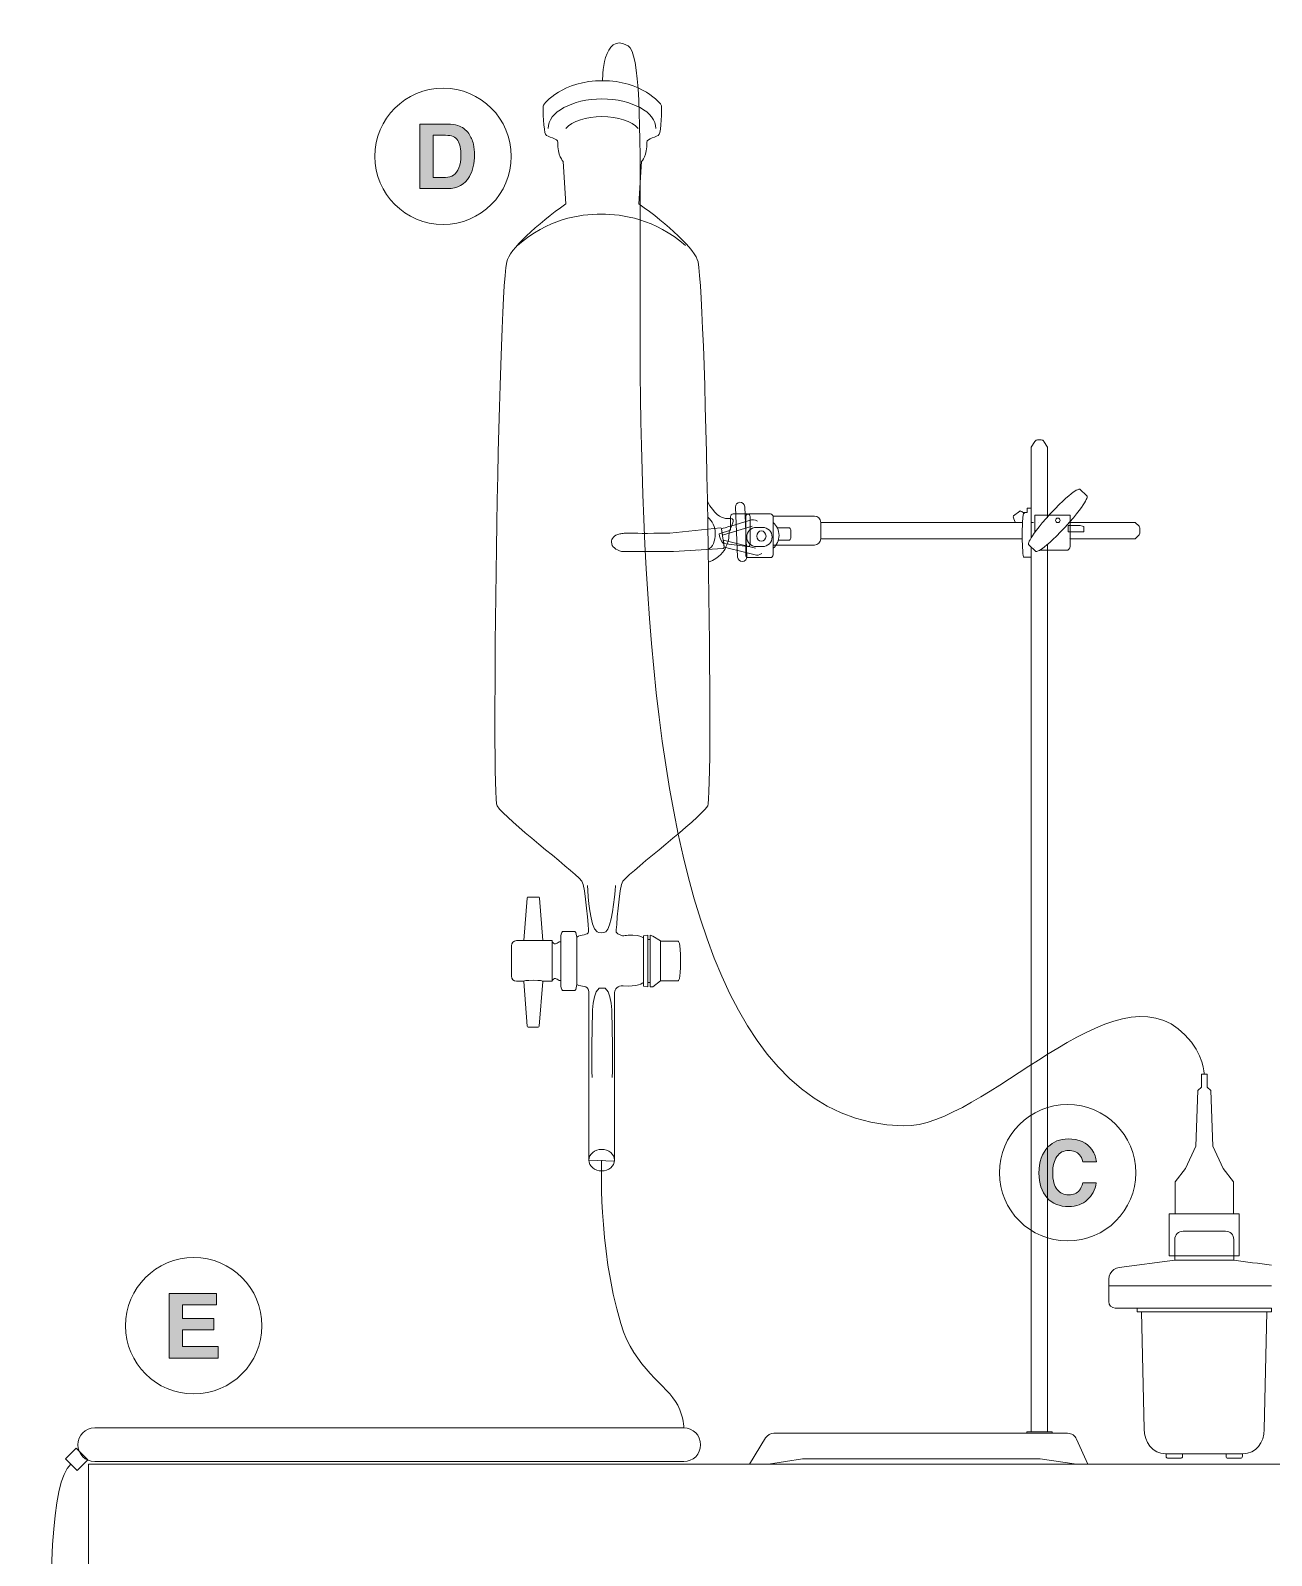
# Model space of a CAD drawing. Header units: centimetres. Extents: x 8.4 to 40.7, y 0 to 15.7.
# Drawn here: x 25.23 to 31.39, y 7.63 to 15.21 of the extents above; entities that cross this region are included whole.
import ezdxf

# ---------------------------------------------------------------- set-up
doc = ezdxf.new("R2010")
doc.units = ezdxf.units.CM
doc.header["$MEASUREMENT"] = 0
for name, color, linetype, lineweight in [('DIAGRAM', 7, 'Continuous', 0), ('labels', 7, 'Continuous', 0), ('tubing', 7, 'Continuous', 0)]:
    doc.layers.add(name, color=color, linetype=linetype, lineweight=lineweight)

msp = doc.modelspace()

# ---------------------------------------------------------------- hatches: boundary and pattern name
at = {"layer": 'labels', "true_color": 0x1e2f5e, "transparency": 33554687}
h = msp.add_hatch(color=169, dxfattribs=at)
h.dxf.hatch_style = 2
edge = h.paths.add_edge_path()
edge.add_spline(control_points=[(27.3496, 14.6679), (27.3393, 14.6853), (27.3189, 14.694), (27.2884, 14.694), (27.2884, 14.694), (27.2266, 14.694), (27.2266, 14.694), (27.2266, 14.694), (27.2266, 14.4845), (27.2266, 14.4845), (27.2266, 14.4845), (27.2884, 14.4845), (27.2884, 14.4845), (27.3201, 14.4845), (27.3421, 14.5001), (27.3546, 14.5313), (27.3615, 14.5484), (27.3649, 14.5688), (27.3649, 14.5925), (27.3649, 14.6252), (27.3598, 14.6503), (27.3496, 14.6679), (27.3496, 14.6679), (27.3496, 14.6679), (27.3496, 14.6679)], knot_values=[0, 0, 0, 0, 1, 1, 1, 2, 2, 2, 3, 3, 3, 4, 4, 4, 5, 5, 5, 6, 6, 6, 7, 7, 7, 8, 8, 8, 8], degree=3, periodic=0)
edge = h.paths.add_edge_path()
edge.add_spline(control_points=[(27.2998, 14.4287), (27.2998, 14.4287), (27.1615, 14.4287), (27.1615, 14.4287), (27.1615, 14.4287), (27.1615, 14.7497), (27.1615, 14.7497), (27.1615, 14.7497), (27.2998, 14.7497), (27.2998, 14.7497), (27.3196, 14.7494), (27.3362, 14.7471), (27.3494, 14.7428), (27.3719, 14.7354), (27.3901, 14.7218), (27.4041, 14.702), (27.4152, 14.6861), (27.4229, 14.6688), (27.4269, 14.6502), (27.431, 14.6316), (27.433, 14.6139), (27.433, 14.5971), (27.433, 14.5544), (27.4245, 14.5182), (27.4073, 14.4886), (27.3841, 14.4487), (27.3482, 14.4287), (27.2998, 14.4287)], knot_values=[0, 0, 0, 0, 1, 1, 1, 2, 2, 2, 3, 3, 3, 4, 4, 4, 5, 5, 5, 6, 6, 6, 7, 7, 7, 8, 8, 8, 9, 9, 9, 9], degree=3, periodic=0)
edge.add_line((27.2998, 14.4287), (27.2998, 14.4287))
h = msp.add_hatch(color=169, dxfattribs=at)
h.dxf.hatch_style = 2
edge = h.paths.add_edge_path()
edge.add_spline(control_points=[(30.4776, 9.4021), (30.4536, 9.3802), (30.423, 9.3692), (30.3857, 9.3692), (30.3395, 9.3692), (30.3032, 9.384), (30.2768, 9.4136), (30.2504, 9.4434), (30.2372, 9.4842), (30.2372, 9.536), (30.2372, 9.592), (30.2522, 9.6352), (30.2823, 9.6656), (30.3084, 9.692), (30.3416, 9.7052), (30.382, 9.7052), (30.436, 9.7052), (30.4755, 9.6875), (30.5005, 9.6521), (30.5142, 9.6322), (30.5217, 9.6122), (30.5227, 9.5922), (30.5227, 9.5922), (30.4556, 9.5922), (30.4556, 9.5922), (30.4512, 9.6076), (30.4457, 9.6192), (30.4388, 9.627), (30.4266, 9.641), (30.4086, 9.6479), (30.3846, 9.6479), (30.3602, 9.6479), (30.341, 9.6381), (30.3269, 9.6184), (30.3128, 9.5988), (30.3058, 9.5709), (30.3058, 9.5349), (30.3058, 9.4989), (30.3132, 9.472), (30.3281, 9.454), (30.343, 9.4361), (30.3619, 9.4271), (30.3848, 9.4271), (30.4083, 9.4271), (30.4263, 9.4348), (30.4386, 9.4502), (30.4454, 9.4585), (30.4511, 9.4709), (30.4556, 9.4874), (30.4556, 9.4874), (30.522, 9.4874), (30.522, 9.4874), (30.5162, 9.4525), (30.5014, 9.424), (30.4776, 9.4021)], knot_values=[0, 0, 0, 0, 1, 1, 1, 2, 2, 2, 3, 3, 3, 4, 4, 4, 5, 5, 5, 6, 6, 6, 7, 7, 7, 8, 8, 8, 9, 9, 9, 10, 10, 10, 11, 11, 11, 12, 12, 12, 13, 13, 13, 14, 14, 14, 15, 15, 15, 16, 16, 16, 17, 17, 17, 18, 18, 18, 18], degree=3, periodic=0)
h = msp.add_hatch(color=169, dxfattribs=at)
h.dxf.hatch_style = 2
h.paths.add_polyline_path([(26.1373, 8.7566), (25.9814, 8.7566), (25.9814, 8.6741), (26.1591, 8.6741), (26.1591, 8.6164), (25.9159, 8.6164), (25.9159, 8.9373), (26.1513, 8.9373), (26.1513, 8.8805), (25.9814, 8.8805), (25.9814, 8.8124), (26.1373, 8.8124)])

# ---------------------------------------------------------------- linework, layer by layer
at = {"layer": 'DIAGRAM', "color": 250, "lineweight": 13, "true_color": 0x231f20}
for p, q in [((30.21, 12.7694), (30.1992, 12.7694)), ((30.21, 12.7694), (30.21, 12.7694)), ((30.236, 12.7694), (30.236, 12.7694)), ((30.2799, 12.7933), (30.2799, 12.7933)), ((30.3877, 12.7694), (30.3877, 12.7694)), ((30.3877, 12.6887), (30.3877, 12.6887)), ((28.544, 12.6232), (28.544, 12.6232)), ((30.2173, 12.646), (30.2173, 12.646))]:
    msp.add_line(p, q, dxfattribs=at)
for points in [[(30.1556, 12.7694), (29.153, 12.7694), (29.153, 12.6887), (30.1544, 12.6887)], [(30.1992, 12.646), (30.1992, 8.2494), (30.2799, 8.2494), (30.2799, 12.6601)]]:
    msp.add_lwpolyline(points, dxfattribs=at)
for points in [[(28.2719, 10.4652), (28.2935, 10.4615), (28.2935, 10.7187), (28.2719, 10.7143)], [(28.2935, 10.4826), (28.3053, 10.4826), (28.3053, 10.6975), (28.2935, 10.6975)], [(28.3188, 10.4615), (28.3053, 10.4615), (28.3053, 10.7187), (28.3188, 10.7134), (28.3573, 10.6894), (28.3573, 10.4914)], [(31.1527, 9.5578), (31.1015, 9.67), (31.0918, 9.9465), (31.0725, 9.962), (31.0725, 10.0278), (31.0454, 10.0278), (31.0454, 9.962), (31.0261, 9.9465), (31.0164, 9.67), (30.9651, 9.5578), (30.9139, 9.4922), (30.9139, 9.3335), (31.204, 9.3335), (31.204, 9.4922)], [(31.233, 9.3335), (31.233, 9.1246), (30.8849, 9.1246), (30.8849, 9.3335)], [(30.7249, 8.8459), (31.393, 8.8459), (31.393, 8.8651), (30.7249, 8.8651)], [(30.1764, 8.2425), (30.3027, 8.2425), (30.3027, 8.2494), (30.1764, 8.2494)], [(25.4574, 8.0572), (25.3994, 8.1152), (25.453, 8.1689), (25.511, 8.1109)], [(31.9365, 0.5961), (25.5144, 0.5961), (25.5144, 8.0885), (31.9365, 8.0885)]]:
    msp.add_lwpolyline(points, close=True, dxfattribs=at)
msp.add_circle((30.3311, 12.78), 0.0113, dxfattribs=at)
for centre, major_axis, ratio in [((28.8581, 12.7018), (0, 0.0261), 0.880952), ((28.0646, 9.6), (0.0632, 0), 0.84651)]:
    msp.add_ellipse(centre, major_axis=major_axis, ratio=ratio, dxfattribs=at)
for points, knots in [([(27.9996, 10.7346), (27.9996, 10.7184), (27.9599, 10.7222), (27.941, 10.7078), (27.941, 10.7078), (27.941, 10.4724), (27.941, 10.4724), (27.9665, 10.4574), (27.995, 10.4741), (28.0015, 10.439), (28.0015, 10.439), (28.0015, 9.5998), (28.0015, 9.5998), (28.0015, 9.5998), (28.1278, 9.5948), (28.1278, 9.5948), (28.1278, 9.5948), (28.1278, 10.434), (28.1278, 10.434), (28.1302, 10.4474), (28.1441, 10.4699), (28.1712, 10.4667), (28.2415, 10.4583), (28.2719, 10.4826), (28.2719, 10.4826), (28.2719, 10.4826), (28.2719, 10.7052), (28.2719, 10.7052), (28.2719, 10.7052), (28.2566, 10.7183), (28.2187, 10.7187), (28.1809, 10.7191), (28.1755, 10.7102), (28.1557, 10.7192), (28.1383, 10.7271), (28.1364, 10.735), (28.1364, 10.735), (28.1364, 10.735), (28.1364, 10.7346), (28.1364, 10.7346), (28.1364, 10.7346), (28.1519, 10.9664), (28.1694, 10.9861), (28.2321, 11.0564), (28.5387, 11.2847), (28.5913, 11.361), (28.6199, 11.4025), (28.5865, 13.8344), (28.5434, 14.0643), (28.532, 14.1252), (28.3899, 14.2531), (28.2499, 14.3528), (28.2499, 14.3528), (28.2625, 14.5634), (28.2625, 14.5634), (28.2625, 14.5634), (28.2928, 14.595), (28.2886, 14.658), (28.2871, 14.6808), (28.3423, 14.6824), (28.351, 14.6989), (28.358, 14.7123), (28.365, 14.8259), (28.3617, 14.8407), (28.3591, 14.8522), (28.2628, 14.9661), (28.0673, 14.9649), (28.0673, 14.9649), (28.0688, 14.9649), (28.0688, 14.9649), (27.8732, 14.9661), (27.7769, 14.8522), (27.7743, 14.8407), (27.771, 14.8259), (27.778, 14.7123), (27.7851, 14.6989), (27.7937, 14.6824), (27.8489, 14.6808), (27.8474, 14.658), (27.8432, 14.595), (27.8736, 14.5634), (27.8736, 14.5634), (27.8736, 14.5634), (27.8861, 14.3528), (27.8861, 14.3528), (27.7461, 14.2531), (27.604, 14.1252), (27.5926, 14.0643), (27.5495, 13.8344), (27.5161, 11.4025), (27.5448, 11.361), (27.5973, 11.2847), (27.904, 11.0564), (27.9666, 10.9861), (27.9842, 10.9664), (27.9996, 10.7346), (27.9996, 10.7346), (27.9996, 10.7346), (27.9996, 10.7346), (27.9996, 10.7346)], [0, 0, 0, 0, 1, 1, 1, 2, 2, 2, 3, 3, 3, 4, 4, 4, 5, 5, 5, 6, 6, 6, 7, 7, 7, 8, 8, 8, 9, 9, 9, 10, 10, 10, 11, 11, 11, 12, 12, 12, 13, 13, 13, 14, 14, 14, 15, 15, 15, 16, 16, 16, 17, 17, 17, 18, 18, 18, 19, 19, 19, 20, 20, 20, 21, 21, 21, 22, 22, 22, 23, 23, 23, 24, 24, 24, 25, 25, 25, 26, 26, 26, 27, 27, 27, 28, 28, 28, 29, 29, 29, 30, 30, 30, 31, 31, 31, 32, 32, 32, 33, 33, 33, 33]), ([(28.3339, 14.7276), (28.3339, 14.8087), (28.2139, 14.8744), (28.066, 14.8744), (27.918, 14.8744), (27.7981, 14.8087), (27.7981, 14.7276)], [0, 0, 0, 0, 1, 1, 1, 2, 2, 2, 2]), ([(27.8859, 14.7282), (27.9187, 14.7631), (27.987, 14.7871), (28.066, 14.7871), (28.145, 14.7871), (28.2133, 14.7631), (28.2461, 14.7282)], [0, 0, 0, 0, 1, 1, 1, 2, 2, 2, 2]), ([(27.6456, 14.1454), (27.7972, 14.2786), (27.9504, 14.3019), (28.0636, 14.3019), (28.1669, 14.3019), (28.3301, 14.2786), (28.4816, 14.1454)], [0, 0, 0, 0, 1, 1, 1, 2, 2, 2, 2]), ([(30.2799, 12.7933), (30.2799, 12.7933), (30.2799, 13.1437), (30.2799, 13.1437), (30.2799, 13.1437), (30.2622, 13.1724), (30.2622, 13.1724), (30.2593, 13.177), (30.2543, 13.1798), (30.249, 13.1798), (30.249, 13.1798), (30.2302, 13.1798), (30.2302, 13.1798), (30.2248, 13.1798), (30.2198, 13.177), (30.217, 13.1724), (30.217, 13.1724), (30.1992, 13.1437), (30.1992, 13.1437), (30.1992, 13.1437), (30.1992, 12.6947), (30.1992, 12.6947)], [0, 0, 0, 0, 1, 1, 1, 2, 2, 2, 3, 3, 3, 4, 4, 4, 5, 5, 5, 6, 6, 6, 7, 7, 7, 7]), ([(30.1864, 12.658), (30.1864, 12.658), (30.1678, 12.6751), (30.2951, 12.8132), (30.4224, 12.9513), (30.441, 12.9342), (30.441, 12.9342), (30.441, 12.9342), (30.4759, 12.902), (30.4759, 12.902), (30.4759, 12.902), (30.4945, 12.8848), (30.3672, 12.7467), (30.2399, 12.6086), (30.2213, 12.6258), (30.2213, 12.6258), (30.2213, 12.6258), (30.1864, 12.658), (30.1864, 12.658)], [0, 0, 0, 0, 1, 1, 1, 2, 2, 2, 3, 3, 3, 4, 4, 4, 5, 5, 5, 6, 6, 6, 6]), ([(28.5953, 12.572), (28.6515, 12.5959), (28.6729, 12.6248), (28.6817, 12.6478), (28.6903, 12.6698), (28.6974, 12.6765), (28.6974, 12.716), (28.6974, 12.731), (28.722, 12.7681), (28.7182, 12.782), (28.7152, 12.7932), (28.6959, 12.7879), (28.6802, 12.7899), (28.6555, 12.793), (28.6237, 12.811), (28.5902, 12.8741)], [0, 0, 0, 0, 1, 1, 1, 2, 2, 2, 3, 3, 3, 4, 4, 4, 5, 5, 5, 5]), ([(28.7181, 12.8117), (28.7181, 12.8117), (28.7891, 12.8117), (28.7891, 12.8117), (28.7965, 12.8117), (28.8026, 12.8057), (28.8026, 12.7982), (28.8026, 12.7982), (28.8026, 12.663), (28.8026, 12.663), (28.8026, 12.6555), (28.7965, 12.6495), (28.7891, 12.6495), (28.7891, 12.6495), (28.6692, 12.6655), (28.6692, 12.6655), (28.6618, 12.6655), (28.6476, 12.7048), (28.6476, 12.7123), (28.6476, 12.7123), (28.7046, 12.732), (28.7046, 12.732), (28.7046, 12.732), (28.7046, 12.7982), (28.7046, 12.7982), (28.7046, 12.8057), (28.7106, 12.8117), (28.7181, 12.8117)], [0, 0, 0, 0, 1, 1, 1, 2, 2, 2, 3, 3, 3, 4, 4, 4, 5, 5, 5, 6, 6, 6, 7, 7, 7, 8, 8, 8, 9, 9, 9, 9]), ([(28.764, 12.5754), (28.764, 12.5754), (28.764, 12.5754), (28.764, 12.5754), (28.7768, 12.576), (28.7866, 12.5868), (28.7861, 12.5995), (28.7861, 12.5995), (28.7752, 12.8476), (28.7752, 12.8476), (28.7746, 12.8604), (28.7638, 12.8702), (28.7511, 12.8697), (28.7511, 12.8697), (28.7511, 12.8697), (28.7511, 12.8697), (28.7383, 12.8691), (28.7285, 12.8583), (28.729, 12.8456), (28.729, 12.8456), (28.7399, 12.5975), (28.7399, 12.5975), (28.7405, 12.5847), (28.7513, 12.5748), (28.764, 12.5754)], [0, 0, 0, 0, 1, 1, 1, 2, 2, 2, 3, 3, 3, 4, 4, 4, 5, 5, 5, 6, 6, 6, 7, 7, 7, 8, 8, 8, 8]), ([(28.7941, 12.8117), (28.7941, 12.8117), (28.903, 12.8117), (28.903, 12.8117), (28.9104, 12.8117), (28.9165, 12.8057), (28.9165, 12.7982), (28.9165, 12.7982), (28.9165, 12.6081), (28.9165, 12.6081), (28.9165, 12.6007), (28.9104, 12.5947), (28.903, 12.5947), (28.903, 12.5947), (28.7941, 12.5947), (28.7941, 12.5947), (28.7867, 12.5947), (28.7806, 12.6007), (28.7806, 12.6081), (28.7806, 12.6081), (28.7806, 12.7982), (28.7806, 12.7982), (28.7806, 12.8057), (28.7867, 12.8117), (28.7941, 12.8117)], [0, 0, 0, 0, 1, 1, 1, 2, 2, 2, 3, 3, 3, 4, 4, 4, 5, 5, 5, 6, 6, 6, 7, 7, 7, 8, 8, 8, 8]), ([(30.1184, 12.7717), (30.1057, 12.7984), (30.1112, 12.8026), (30.1112, 12.8026), (30.1112, 12.8026), (30.1427, 12.8262), (30.1427, 12.8262), (30.1427, 12.8262), (30.1466, 12.8292), (30.1613, 12.8181)], [0, 0, 0, 0, 1, 1, 1, 2, 2, 2, 3, 3, 3, 3]), ([(30.1556, 12.7693), (30.1559, 12.7752), (30.1562, 12.7806), (30.1566, 12.7855), (30.1572, 12.7939), (30.1618, 12.8188), (30.1618, 12.8188), (30.1618, 12.8188), (30.1785, 12.8188), (30.1785, 12.8188), (30.1785, 12.8188), (30.1785, 12.8397), (30.1785, 12.8397), (30.1785, 12.8397), (30.1992, 12.8397), (30.1992, 12.8397), (30.1992, 12.8397), (30.1992, 12.6964), (30.1992, 12.6964)], [0, 0, 0, 0, 1, 1, 1, 2, 2, 2, 3, 3, 3, 4, 4, 4, 5, 5, 5, 6, 6, 6, 6]), ([(28.4212, 12.6258), (28.4212, 12.6258), (28.1667, 12.625), (28.1634, 12.6258), (28.134, 12.6332), (28.1139, 12.6483), (28.1136, 12.6715), (28.1134, 12.689), (28.1248, 12.7064), (28.1542, 12.7123), (28.1855, 12.7187), (28.1598, 12.7138), (28.4037, 12.716), (28.4037, 12.716), (28.6545, 12.7426), (28.6545, 12.7426), (28.6574, 12.7429), (28.66, 12.7409), (28.6604, 12.738), (28.6604, 12.738), (28.6731, 12.6467), (28.6731, 12.6467), (28.6735, 12.6436), (28.6712, 12.6408), (28.6681, 12.6407), (28.6681, 12.6407), (28.4212, 12.6258), (28.4212, 12.6258)], [0, 0, 0, 0, 1, 1, 1, 2, 2, 2, 3, 3, 3, 4, 4, 4, 5, 5, 5, 6, 6, 6, 7, 7, 7, 8, 8, 8, 9, 9, 9, 9]), ([(28.5917, 12.7956), (28.6145, 12.7762), (28.6289, 12.7477), (28.6289, 12.716), (28.6289, 12.6763), (28.6179, 12.6478), (28.5919, 12.6336)], [0, 0, 0, 0, 1, 1, 1, 2, 2, 2, 2]), ([(28.813, 12.7512), (28.813, 12.7512), (28.6647, 12.7069), (28.6647, 12.7069), (28.6647, 12.7069), (28.6604, 12.738), (28.6604, 12.738), (28.6604, 12.738), (28.6604, 12.738), (28.8087, 12.7823), (28.8216, 12.7862), (28.8388, 12.7752), (28.8388, 12.7752)], [0, 0, 0, 0, 1, 1, 1, 2, 2, 2, 3, 3, 3, 4, 4, 4, 4]), ([(28.8331, 12.6494), (28.8331, 12.6494), (28.864, 12.6494), (28.864, 12.6494), (28.8904, 12.6494), (28.9118, 12.6708), (28.9118, 12.6972), (28.9118, 12.6972), (28.9118, 12.6972), (28.9118, 12.6972), (28.9118, 12.7236), (28.8904, 12.745), (28.864, 12.745), (28.864, 12.745), (28.8331, 12.745), (28.8331, 12.745), (28.8067, 12.745), (28.7853, 12.7236), (28.7853, 12.6972), (28.7853, 12.6972), (28.7853, 12.6972), (28.7853, 12.6972), (28.7853, 12.6708), (28.8067, 12.6494), (28.8331, 12.6494)], [0, 0, 0, 0, 1, 1, 1, 2, 2, 2, 3, 3, 3, 4, 4, 4, 5, 5, 5, 6, 6, 6, 7, 7, 7, 8, 8, 8, 8]), ([(28.9162, 12.8011), (28.9162, 12.8011), (29.1217, 12.8011), (29.1217, 12.8011), (29.139, 12.8011), (29.153, 12.7871), (29.153, 12.7698), (29.153, 12.7698), (29.153, 12.6882), (29.153, 12.6882), (29.153, 12.671), (29.139, 12.657), (29.1217, 12.657), (29.1217, 12.657), (28.9167, 12.657), (28.9167, 12.657), (28.9167, 12.657), (28.9162, 12.8011), (28.9162, 12.8011)], [0, 0, 0, 0, 1, 1, 1, 2, 2, 2, 3, 3, 3, 4, 4, 4, 5, 5, 5, 6, 6, 6, 6]), ([(28.9165, 12.7694), (28.9344, 12.7542), (28.9459, 12.731), (28.9459, 12.7051), (28.9459, 12.6793), (28.9345, 12.6562), (28.9167, 12.641), (28.9167, 12.641), (28.9165, 12.7694), (28.9165, 12.7694)], [0, 0, 0, 0, 1, 1, 1, 2, 2, 2, 3, 3, 3, 3]), ([(28.942, 12.6814), (28.942, 12.6814), (28.9934, 12.6814), (28.9934, 12.6814), (28.9991, 12.6814), (29.0038, 12.686), (29.0038, 12.6918), (29.0038, 12.6918), (29.0038, 12.7327), (29.0038, 12.7327), (29.0038, 12.7385), (28.9991, 12.7431), (28.9934, 12.7431), (28.9934, 12.7431), (28.937, 12.7431), (28.937, 12.7431)], [0, 0, 0, 0, 1, 1, 1, 2, 2, 2, 3, 3, 3, 4, 4, 4, 5, 5, 5, 5]), ([(30.1992, 12.646), (30.1992, 12.646), (30.1992, 12.5973), (30.1992, 12.5973), (30.1992, 12.5973), (30.1785, 12.5973), (30.1785, 12.5973), (30.1785, 12.5973), (30.1618, 12.5973), (30.1618, 12.5973), (30.1618, 12.5973), (30.1582, 12.6077), (30.1566, 12.6306), (30.1542, 12.6644), (30.1537, 12.7281), (30.1556, 12.7693)], [0, 0, 0, 0, 1, 1, 1, 2, 2, 2, 3, 3, 3, 4, 4, 4, 5, 5, 5, 5]), ([(30.2407, 12.6311), (30.2849, 12.6311), (30.3291, 12.6311), (30.3733, 12.6311), (30.3837, 12.6311), (30.3922, 12.6395), (30.3922, 12.65), (30.3922, 12.65), (30.3922, 12.8059), (30.3922, 12.8059), (30.3922, 12.8059), (30.2173, 12.8059), (30.2173, 12.8059), (30.2173, 12.7777), (30.2172, 12.7494), (30.2172, 12.7211)], [0, 0, 0, 0, 1, 1, 1, 2, 2, 2, 3, 3, 3, 4, 4, 4, 5, 5, 5, 5]), ([(30.3819, 12.7536), (30.3819, 12.7536), (30.4453, 12.7588), (30.4612, 12.7488), (30.4612, 12.7488), (30.4612, 12.7232), (30.4612, 12.7232), (30.4405, 12.7232), (30.3819, 12.7232), (30.3819, 12.7232), (30.3819, 12.7232), (30.3819, 12.7536), (30.3819, 12.7536)], [0, 0, 0, 0, 1, 1, 1, 2, 2, 2, 3, 3, 3, 4, 4, 4, 4]), ([(30.3922, 12.6887), (30.5002, 12.6887), (30.6082, 12.6887), (30.7163, 12.6887), (30.7163, 12.6887), (30.735, 12.7074), (30.735, 12.7074), (30.7373, 12.7097), (30.7386, 12.7128), (30.7386, 12.7161), (30.7386, 12.7161), (30.7386, 12.742), (30.7386, 12.742), (30.7386, 12.7453), (30.7373, 12.7484), (30.735, 12.7507), (30.735, 12.7507), (30.7163, 12.7694), (30.7163, 12.7694), (30.6077, 12.7694), (30.4992, 12.7694), (30.3907, 12.7694)], [0, 0, 0, 0, 1, 1, 1, 2, 2, 2, 3, 3, 3, 4, 4, 4, 5, 5, 5, 6, 6, 6, 7, 7, 7, 7]), ([(28.8296, 12.6411), (28.8296, 12.6411), (28.6692, 12.6814), (28.6692, 12.6814), (28.6692, 12.6814), (28.6731, 12.6467), (28.6731, 12.6467), (28.6731, 12.6467), (28.6731, 12.6467), (28.8335, 12.6065), (28.844, 12.6038), (28.8602, 12.6154), (28.8602, 12.6154)], [0, 0, 0, 0, 1, 1, 1, 2, 2, 2, 3, 3, 3, 4, 4, 4, 4]), ([(28.1339, 10.9648), (28.1278, 10.9067), (28.1143, 10.7526), (28.085, 10.7346), (28.0759, 10.7289), (28.0507, 10.7281), (28.0422, 10.7346), (28.0042, 10.7635), (27.9994, 10.9067), (27.9933, 10.9648)], [0, 0, 0, 0, 1, 1, 1, 2, 2, 2, 3, 3, 3, 3]), ([(27.6769, 10.6912), (27.6769, 10.6912), (27.7718, 10.6912), (27.7718, 10.6912), (27.7718, 10.6912), (27.7551, 10.9029), (27.7551, 10.9029), (27.7549, 10.9056), (27.7526, 10.9076), (27.7499, 10.9076), (27.7499, 10.9076), (27.6998, 10.9076), (27.6998, 10.9076), (27.6971, 10.9076), (27.6948, 10.9056), (27.6946, 10.9029), (27.6946, 10.9029), (27.6769, 10.6912), (27.6769, 10.6912)], [0, 0, 0, 0, 1, 1, 1, 2, 2, 2, 3, 3, 3, 4, 4, 4, 5, 5, 5, 6, 6, 6, 6]), ([(27.6418, 10.6912), (27.6418, 10.6912), (27.8183, 10.6912), (27.8183, 10.6912), (27.8183, 10.6912), (27.8183, 10.489), (27.8183, 10.489), (27.8183, 10.489), (27.7711, 10.489), (27.7711, 10.489), (27.7689, 10.4906), (27.7602, 10.4941), (27.7243, 10.4941), (27.6883, 10.4941), (27.6796, 10.4906), (27.6776, 10.489), (27.6776, 10.489), (27.6418, 10.489), (27.6418, 10.489), (27.6276, 10.489), (27.6161, 10.5005), (27.6161, 10.5147), (27.6161, 10.5147), (27.6161, 10.6655), (27.6161, 10.6655), (27.6161, 10.6797), (27.6276, 10.6912), (27.6418, 10.6912)], [0, 0, 0, 0, 1, 1, 1, 2, 2, 2, 3, 3, 3, 4, 4, 4, 5, 5, 5, 6, 6, 6, 7, 7, 7, 8, 8, 8, 9, 9, 9, 9]), ([(27.941, 10.4724), (27.9398, 10.4649), (27.9376, 10.448), (27.9314, 10.4438), (27.9314, 10.4438), (27.8706, 10.4438), (27.8706, 10.4438), (27.8643, 10.448), (27.8622, 10.4649), (27.861, 10.4724), (27.861, 10.4724), (27.861, 10.7078), (27.861, 10.7078), (27.8622, 10.7152), (27.8643, 10.7322), (27.8706, 10.7364), (27.8706, 10.7364), (27.9314, 10.7364), (27.9314, 10.7364), (27.9376, 10.7322), (27.9398, 10.7152), (27.941, 10.7078), (27.941, 10.7078), (27.941, 10.4724), (27.941, 10.4724)], [0, 0, 0, 0, 1, 1, 1, 2, 2, 2, 3, 3, 3, 4, 4, 4, 5, 5, 5, 6, 6, 6, 7, 7, 7, 8, 8, 8, 8]), ([(28.4446, 10.4911), (28.4446, 10.4911), (28.3573, 10.4911), (28.3573, 10.4911), (28.3573, 10.4911), (28.3573, 10.6891), (28.3573, 10.6891), (28.3573, 10.6891), (28.4446, 10.6891), (28.4446, 10.6891), (28.4446, 10.6891), (28.4569, 10.6891), (28.4569, 10.5901), (28.4569, 10.4911), (28.4446, 10.4911), (28.4446, 10.4911)], [0, 0, 0, 0, 1, 1, 1, 2, 2, 2, 3, 3, 3, 4, 4, 4, 5, 5, 5, 5]), ([(27.8183, 10.4925), (27.8382, 10.5166), (27.8396, 10.4925), (27.861, 10.4925), (27.861, 10.4925), (27.861, 10.6855), (27.861, 10.6855), (27.8396, 10.6855), (27.8382, 10.6614), (27.8183, 10.6855), (27.8183, 10.6855), (27.8183, 10.4925), (27.8183, 10.4925)], [0, 0, 0, 0, 1, 1, 1, 2, 2, 2, 3, 3, 3, 4, 4, 4, 4]), ([(27.7711, 10.489), (27.7718, 10.4884), (27.7718, 10.4881), (27.7718, 10.4881), (27.7718, 10.4881), (27.754, 10.2658), (27.754, 10.2658), (27.7538, 10.2632), (27.7516, 10.2611), (27.7489, 10.2611), (27.7489, 10.2611), (27.6987, 10.2611), (27.6987, 10.2611), (27.696, 10.2611), (27.6938, 10.2632), (27.6936, 10.2659), (27.6936, 10.2659), (27.6769, 10.4881), (27.6769, 10.4881), (27.6769, 10.4881), (27.6769, 10.4884), (27.6776, 10.489)], [0, 0, 0, 0, 1, 1, 1, 2, 2, 2, 3, 3, 3, 4, 4, 4, 5, 5, 5, 6, 6, 6, 7, 7, 7, 7]), ([(27.6776, 10.489), (27.6796, 10.4906), (27.6883, 10.4941), (27.7243, 10.4941), (27.7602, 10.4941), (27.7689, 10.4906), (27.7711, 10.489)], [0, 0, 0, 0, 1, 1, 1, 2, 2, 2, 2]), ([(28.0168, 10.01), (28.0168, 10.01), (28.0128, 10.1713), (28.0168, 10.2249), (28.0212, 10.2829), (28.0075, 10.4171), (28.0517, 10.4551), (28.0517, 10.4551), (28.0822, 10.4551), (28.0822, 10.4551), (28.1264, 10.4171), (28.1127, 10.2829), (28.1171, 10.2249), (28.1211, 10.1713), (28.1171, 10.01), (28.1171, 10.01)], [0, 0, 0, 0, 1, 1, 1, 2, 2, 2, 3, 3, 3, 4, 4, 4, 5, 5, 5, 5]), ([(31.2056, 9.1026), (31.2056, 9.1026), (30.9123, 9.1026), (30.9123, 9.1026), (30.9123, 9.1026), (30.9123, 9.2056), (30.9123, 9.2056), (30.9123, 9.2283), (30.9307, 9.2468), (30.9535, 9.2468), (30.9535, 9.2468), (31.1644, 9.2468), (31.1644, 9.2468), (31.1871, 9.2468), (31.2056, 9.2283), (31.2056, 9.2056), (31.2056, 9.2056), (31.2056, 9.1026), (31.2056, 9.1026)], [0, 0, 0, 0, 1, 1, 1, 2, 2, 2, 3, 3, 3, 4, 4, 4, 5, 5, 5, 6, 6, 6, 6]), ([(31.393, 9.0781), (31.3305, 9.0863), (31.268, 9.0944), (31.2056, 9.1026), (31.2056, 9.1026), (30.9123, 9.1026), (30.9123, 9.1026), (30.9123, 9.1026), (30.6364, 9.0669), (30.6364, 9.0669), (30.627, 9.0655), (30.6181, 9.0621), (30.6103, 9.0568), (30.6103, 9.0568), (30.6098, 9.0565), (30.6098, 9.0565), (30.5937, 9.0455), (30.5842, 9.0276), (30.5842, 9.0086), (30.5842, 9.0086), (30.5842, 8.9753), (30.5842, 8.9753), (30.8538, 8.9753), (31.1234, 8.9753), (31.393, 8.9753)], [0, 0, 0, 0, 1, 1, 1, 2, 2, 2, 3, 3, 3, 4, 4, 4, 5, 5, 5, 6, 6, 6, 7, 7, 7, 8, 8, 8, 8]), ([(31.393, 8.9753), (31.1234, 8.9753), (30.8538, 8.9753), (30.5842, 8.9753), (30.5842, 8.9753), (30.5842, 8.8976), (30.5842, 8.8976), (30.5842, 8.8796), (30.5987, 8.8651), (30.6167, 8.8651), (30.8755, 8.8651), (31.1342, 8.8651), (31.393, 8.8651)], [0, 0, 0, 0, 1, 1, 1, 2, 2, 2, 3, 3, 3, 4, 4, 4, 4]), ([(30.867, 8.1408), (30.867, 8.1408), (31.2509, 8.1408), (31.2509, 8.1408), (31.3169, 8.1408), (31.3564, 8.1954), (31.3564, 8.2614), (31.3564, 8.2614), (31.3705, 8.8459), (31.3705, 8.8459), (31.3705, 8.8459), (30.7474, 8.8459), (30.7474, 8.8459), (30.7474, 8.8459), (30.7605, 8.2645), (30.7605, 8.2645), (30.7605, 8.1984), (30.8009, 8.1408), (30.867, 8.1408)], [0, 0, 0, 0, 1, 1, 1, 2, 2, 2, 3, 3, 3, 4, 4, 4, 5, 5, 5, 6, 6, 6, 6]), ([(25.5453, 8.1016), (25.5453, 8.1016), (28.4723, 8.1016), (28.4723, 8.1016), (28.5187, 8.1016), (28.5562, 8.1391), (28.5562, 8.1855), (28.5562, 8.1855), (28.5562, 8.1855), (28.5562, 8.1855), (28.5562, 8.2318), (28.5187, 8.2694), (28.4723, 8.2694), (28.4723, 8.2694), (25.5453, 8.2694), (25.5453, 8.2694), (25.499, 8.2694), (25.4614, 8.2318), (25.4614, 8.1855), (25.4614, 8.1855), (25.4614, 8.1855), (25.4614, 8.1855), (25.4614, 8.1391), (25.499, 8.1016), (25.5453, 8.1016)], [0, 0, 0, 0, 1, 1, 1, 2, 2, 2, 3, 3, 3, 4, 4, 4, 5, 5, 5, 6, 6, 6, 7, 7, 7, 8, 8, 8, 8]), ([(29.0617, 8.1153), (29.0617, 8.1153), (30.2434, 8.1153), (30.2434, 8.1153), (30.2434, 8.1153), (30.412, 8.0904), (30.412, 8.0904), (30.412, 8.0904), (30.4798, 8.0885), (30.4798, 8.0885), (30.4798, 8.0885), (30.4248, 8.2133), (30.4248, 8.2133), (30.417, 8.2311), (30.3994, 8.2425), (30.38, 8.2425), (30.38, 8.2425), (28.9207, 8.2425), (28.9207, 8.2425), (28.9036, 8.2425), (28.8877, 8.2336), (28.8789, 8.219), (28.8789, 8.219), (28.7998, 8.0885), (28.7998, 8.0885), (28.7998, 8.0885), (28.8932, 8.0885), (28.8932, 8.0885), (28.8932, 8.0885), (29.0617, 8.1153), (29.0617, 8.1153)], [0, 0, 0, 0, 1, 1, 1, 2, 2, 2, 3, 3, 3, 4, 4, 4, 5, 5, 5, 6, 6, 6, 7, 7, 7, 8, 8, 8, 9, 9, 9, 10, 10, 10, 10]), ([(30.9403, 8.1181), (30.9403, 8.1181), (30.8798, 8.1181), (30.8798, 8.1181), (30.874, 8.1181), (30.8693, 8.1228), (30.8693, 8.1286), (30.8693, 8.1286), (30.8693, 8.1408), (30.8693, 8.1408), (30.8693, 8.1408), (30.9508, 8.1408), (30.9508, 8.1408), (30.9508, 8.1408), (30.9508, 8.1286), (30.9508, 8.1286), (30.9508, 8.1228), (30.9461, 8.1181), (30.9403, 8.1181)], [0, 0, 0, 0, 1, 1, 1, 2, 2, 2, 3, 3, 3, 4, 4, 4, 5, 5, 5, 6, 6, 6, 6]), ([(31.2381, 8.1181), (31.2381, 8.1181), (31.1775, 8.1181), (31.1775, 8.1181), (31.1718, 8.1181), (31.1671, 8.1228), (31.1671, 8.1286), (31.1671, 8.1286), (31.1671, 8.1408), (31.1671, 8.1408), (31.1671, 8.1408), (31.2486, 8.1408), (31.2486, 8.1408), (31.2486, 8.1408), (31.2486, 8.1286), (31.2486, 8.1286), (31.2486, 8.1228), (31.2439, 8.1181), (31.2381, 8.1181)], [0, 0, 0, 0, 1, 1, 1, 2, 2, 2, 3, 3, 3, 4, 4, 4, 5, 5, 5, 6, 6, 6, 6])]:
    msp.add_open_spline(points, degree=3, knots=knots, dxfattribs=at)
msp.add_open_spline([(30.1613, 12.8181), (30.1629, 12.8169), (30.1646, 12.8155), (30.1664, 12.814)], degree=3, dxfattribs=at)
at = {"layer": 'labels', "color": 18, "lineweight": 0, "true_color": 0x000000}
msp.add_lwpolyline([(26.1373, 8.7566), (25.9814, 8.7566), (25.9814, 8.6741), (26.1591, 8.6741), (26.1591, 8.6164), (25.9159, 8.6164), (25.9159, 8.9373), (26.1513, 8.9373), (26.1513, 8.8805), (25.9814, 8.8805), (25.9814, 8.8124), (26.1373, 8.8124)], close=True, dxfattribs=at)
msp.add_lwpolyline([(26.1373, 8.7566), (25.9814, 8.7566), (25.9814, 8.6741), (26.1591, 8.6741), (26.1591, 8.6164), (25.9159, 8.6164), (25.9159, 8.9373), (26.1513, 8.9373), (26.1513, 8.8805), (25.9814, 8.8805), (25.9814, 8.8124), (26.1373, 8.8124)], close=True, dxfattribs=at)
at = {"layer": 'labels'}
msp.add_lwpolyline([(26.1373, 8.7566), (25.9814, 8.7566), (25.9814, 8.6741), (26.1591, 8.6741), (26.1591, 8.6164), (25.9159, 8.6164), (25.9159, 8.9373), (26.1513, 8.9373), (26.1513, 8.8805), (25.9814, 8.8805), (25.9814, 8.8124), (26.1373, 8.8124)], close=True, dxfattribs=at)
at = {"layer": 'labels', "color": 169, "lineweight": 13, "true_color": 0x1e2f5e}
for centre in [(27.2764, 14.5892), (30.3799, 9.5372), (26.0375, 8.7769)]:
    msp.add_circle(centre, 0.3389, dxfattribs=at)
at = {"layer": 'labels', "color": 18, "lineweight": 0, "true_color": 0x000000}
for points, knots in [([(27.2998, 14.4287), (27.2998, 14.4287), (27.1615, 14.4287), (27.1615, 14.4287), (27.1615, 14.4287), (27.1615, 14.7497), (27.1615, 14.7497), (27.1615, 14.7497), (27.2998, 14.7497), (27.2998, 14.7497), (27.3196, 14.7494), (27.3362, 14.7471), (27.3494, 14.7428), (27.3719, 14.7354), (27.3901, 14.7218), (27.4041, 14.702), (27.4152, 14.6861), (27.4229, 14.6688), (27.4269, 14.6502), (27.431, 14.6316), (27.433, 14.6139), (27.433, 14.5971), (27.433, 14.5544), (27.4245, 14.5182), (27.4073, 14.4886), (27.3841, 14.4487), (27.3482, 14.4287), (27.2998, 14.4287)], [0, 0, 0, 0, 1, 1, 1, 2, 2, 2, 3, 3, 3, 4, 4, 4, 5, 5, 5, 6, 6, 6, 7, 7, 7, 8, 8, 8, 9, 9, 9, 9]), ([(27.2998, 14.4287), (27.2998, 14.4287), (27.1615, 14.4287), (27.1615, 14.4287), (27.1615, 14.4287), (27.1615, 14.7497), (27.1615, 14.7497), (27.1615, 14.7497), (27.2998, 14.7497), (27.2998, 14.7497), (27.3196, 14.7494), (27.3362, 14.7471), (27.3494, 14.7428), (27.3719, 14.7354), (27.3901, 14.7218), (27.4041, 14.702), (27.4152, 14.6861), (27.4229, 14.6688), (27.4269, 14.6502), (27.431, 14.6316), (27.433, 14.6139), (27.433, 14.5971), (27.433, 14.5544), (27.4245, 14.5182), (27.4073, 14.4886), (27.3841, 14.4487), (27.3482, 14.4287), (27.2998, 14.4287)], [0, 0, 0, 0, 1, 1, 1, 2, 2, 2, 3, 3, 3, 4, 4, 4, 5, 5, 5, 6, 6, 6, 7, 7, 7, 8, 8, 8, 9, 9, 9, 9]), ([(27.3496, 14.6679), (27.3393, 14.6853), (27.3189, 14.694), (27.2884, 14.694), (27.2884, 14.694), (27.2266, 14.694), (27.2266, 14.694), (27.2266, 14.694), (27.2266, 14.4845), (27.2266, 14.4845), (27.2266, 14.4845), (27.2884, 14.4845), (27.2884, 14.4845), (27.3201, 14.4845), (27.3421, 14.5001), (27.3546, 14.5313), (27.3615, 14.5484), (27.3649, 14.5688), (27.3649, 14.5925), (27.3649, 14.6252), (27.3598, 14.6503), (27.3496, 14.6679)], [0, 0, 0, 0, 1, 1, 1, 2, 2, 2, 3, 3, 3, 4, 4, 4, 5, 5, 5, 6, 6, 6, 7, 7, 7, 7]), ([(27.3496, 14.6679), (27.3393, 14.6853), (27.3189, 14.694), (27.2884, 14.694), (27.2884, 14.694), (27.2266, 14.694), (27.2266, 14.694), (27.2266, 14.694), (27.2266, 14.4845), (27.2266, 14.4845), (27.2266, 14.4845), (27.2884, 14.4845), (27.2884, 14.4845), (27.3201, 14.4845), (27.3421, 14.5001), (27.3546, 14.5313), (27.3615, 14.5484), (27.3649, 14.5688), (27.3649, 14.5925), (27.3649, 14.6252), (27.3598, 14.6503), (27.3496, 14.6679)], [0, 0, 0, 0, 1, 1, 1, 2, 2, 2, 3, 3, 3, 4, 4, 4, 5, 5, 5, 6, 6, 6, 7, 7, 7, 7]), ([(30.4776, 9.4021), (30.4536, 9.3802), (30.423, 9.3692), (30.3857, 9.3692), (30.3395, 9.3692), (30.3032, 9.384), (30.2768, 9.4136), (30.2504, 9.4434), (30.2372, 9.4842), (30.2372, 9.536), (30.2372, 9.592), (30.2522, 9.6352), (30.2823, 9.6656), (30.3084, 9.692), (30.3416, 9.7052), (30.382, 9.7052), (30.436, 9.7052), (30.4755, 9.6875), (30.5005, 9.6521), (30.5142, 9.6322), (30.5217, 9.6122), (30.5227, 9.5922), (30.5227, 9.5922), (30.4556, 9.5922), (30.4556, 9.5922), (30.4512, 9.6076), (30.4457, 9.6192), (30.4388, 9.627), (30.4266, 9.641), (30.4086, 9.6479), (30.3846, 9.6479), (30.3602, 9.6479), (30.341, 9.6381), (30.3269, 9.6184), (30.3128, 9.5988), (30.3058, 9.5709), (30.3058, 9.5349), (30.3058, 9.4989), (30.3132, 9.472), (30.3281, 9.454), (30.343, 9.4361), (30.3619, 9.4271), (30.3848, 9.4271), (30.4083, 9.4271), (30.4263, 9.4348), (30.4386, 9.4502), (30.4454, 9.4585), (30.4511, 9.4709), (30.4556, 9.4874), (30.4556, 9.4874), (30.522, 9.4874), (30.522, 9.4874), (30.5162, 9.4525), (30.5014, 9.424), (30.4776, 9.4021)], [0, 0, 0, 0, 1, 1, 1, 2, 2, 2, 3, 3, 3, 4, 4, 4, 5, 5, 5, 6, 6, 6, 7, 7, 7, 8, 8, 8, 9, 9, 9, 10, 10, 10, 11, 11, 11, 12, 12, 12, 13, 13, 13, 14, 14, 14, 15, 15, 15, 16, 16, 16, 17, 17, 17, 18, 18, 18, 18]), ([(30.4776, 9.4021), (30.4536, 9.3802), (30.423, 9.3692), (30.3857, 9.3692), (30.3395, 9.3692), (30.3032, 9.384), (30.2768, 9.4136), (30.2504, 9.4434), (30.2372, 9.4842), (30.2372, 9.536), (30.2372, 9.592), (30.2522, 9.6352), (30.2823, 9.6656), (30.3084, 9.692), (30.3416, 9.7052), (30.382, 9.7052), (30.436, 9.7052), (30.4755, 9.6875), (30.5005, 9.6521), (30.5142, 9.6322), (30.5217, 9.6122), (30.5227, 9.5922), (30.5227, 9.5922), (30.4556, 9.5922), (30.4556, 9.5922), (30.4512, 9.6076), (30.4457, 9.6192), (30.4388, 9.627), (30.4266, 9.641), (30.4086, 9.6479), (30.3846, 9.6479), (30.3602, 9.6479), (30.341, 9.6381), (30.3269, 9.6184), (30.3128, 9.5988), (30.3058, 9.5709), (30.3058, 9.5349), (30.3058, 9.4989), (30.3132, 9.472), (30.3281, 9.454), (30.343, 9.4361), (30.3619, 9.4271), (30.3848, 9.4271), (30.4083, 9.4271), (30.4263, 9.4348), (30.4386, 9.4502), (30.4454, 9.4585), (30.4511, 9.4709), (30.4556, 9.4874), (30.4556, 9.4874), (30.522, 9.4874), (30.522, 9.4874), (30.5162, 9.4525), (30.5014, 9.424), (30.4776, 9.4021)], [0, 0, 0, 0, 1, 1, 1, 2, 2, 2, 3, 3, 3, 4, 4, 4, 5, 5, 5, 6, 6, 6, 7, 7, 7, 8, 8, 8, 9, 9, 9, 10, 10, 10, 11, 11, 11, 12, 12, 12, 13, 13, 13, 14, 14, 14, 15, 15, 15, 16, 16, 16, 17, 17, 17, 18, 18, 18, 18])]:
    msp.add_open_spline(points, degree=3, knots=knots, dxfattribs=at)
at = {"layer": 'labels'}
for points, knots in [([(27.2998, 14.4287), (27.2998, 14.4287), (27.1615, 14.4287), (27.1615, 14.4287), (27.1615, 14.4287), (27.1615, 14.7497), (27.1615, 14.7497), (27.1615, 14.7497), (27.2998, 14.7497), (27.2998, 14.7497), (27.3196, 14.7494), (27.3362, 14.7471), (27.3494, 14.7428), (27.3719, 14.7354), (27.3901, 14.7218), (27.4041, 14.702), (27.4152, 14.6861), (27.4229, 14.6688), (27.4269, 14.6502), (27.431, 14.6316), (27.433, 14.6139), (27.433, 14.5971), (27.433, 14.5544), (27.4245, 14.5182), (27.4073, 14.4886), (27.3841, 14.4487), (27.3482, 14.4287), (27.2998, 14.4287)], [0, 0, 0, 0, 1, 1, 1, 2, 2, 2, 3, 3, 3, 4, 4, 4, 5, 5, 5, 6, 6, 6, 7, 7, 7, 8, 8, 8, 9, 9, 9, 9]), ([(27.3496, 14.6679), (27.3393, 14.6853), (27.3189, 14.694), (27.2884, 14.694), (27.2884, 14.694), (27.2266, 14.694), (27.2266, 14.694), (27.2266, 14.694), (27.2266, 14.4845), (27.2266, 14.4845), (27.2266, 14.4845), (27.2884, 14.4845), (27.2884, 14.4845), (27.3201, 14.4845), (27.3421, 14.5001), (27.3546, 14.5313), (27.3615, 14.5484), (27.3649, 14.5688), (27.3649, 14.5925), (27.3649, 14.6252), (27.3598, 14.6503), (27.3496, 14.6679), (27.3496, 14.6679), (27.3496, 14.6679), (27.3496, 14.6679)], [0, 0, 0, 0, 1, 1, 1, 2, 2, 2, 3, 3, 3, 4, 4, 4, 5, 5, 5, 6, 6, 6, 7, 7, 7, 8, 8, 8, 8]), ([(30.4776, 9.4021), (30.4536, 9.3802), (30.423, 9.3692), (30.3857, 9.3692), (30.3395, 9.3692), (30.3032, 9.384), (30.2768, 9.4136), (30.2504, 9.4434), (30.2372, 9.4842), (30.2372, 9.536), (30.2372, 9.592), (30.2522, 9.6352), (30.2823, 9.6656), (30.3084, 9.692), (30.3416, 9.7052), (30.382, 9.7052), (30.436, 9.7052), (30.4755, 9.6875), (30.5005, 9.6521), (30.5142, 9.6322), (30.5217, 9.6122), (30.5227, 9.5922), (30.5227, 9.5922), (30.4556, 9.5922), (30.4556, 9.5922), (30.4512, 9.6076), (30.4457, 9.6192), (30.4388, 9.627), (30.4266, 9.641), (30.4086, 9.6479), (30.3846, 9.6479), (30.3602, 9.6479), (30.341, 9.6381), (30.3269, 9.6184), (30.3128, 9.5988), (30.3058, 9.5709), (30.3058, 9.5349), (30.3058, 9.4989), (30.3132, 9.472), (30.3281, 9.454), (30.343, 9.4361), (30.3619, 9.4271), (30.3848, 9.4271), (30.4083, 9.4271), (30.4263, 9.4348), (30.4386, 9.4502), (30.4454, 9.4585), (30.4511, 9.4709), (30.4556, 9.4874), (30.4556, 9.4874), (30.522, 9.4874), (30.522, 9.4874), (30.5162, 9.4525), (30.5014, 9.424), (30.4776, 9.4021)], [0, 0, 0, 0, 1, 1, 1, 2, 2, 2, 3, 3, 3, 4, 4, 4, 5, 5, 5, 6, 6, 6, 7, 7, 7, 8, 8, 8, 9, 9, 9, 10, 10, 10, 11, 11, 11, 12, 12, 12, 13, 13, 13, 14, 14, 14, 15, 15, 15, 16, 16, 16, 17, 17, 17, 18, 18, 18, 18])]:
    msp.add_open_spline(points, degree=3, knots=knots, dxfattribs=at)
at = {"layer": 'tubing', "color": 169, "lineweight": 13, "true_color": 0x1e2f5e}
for points, knots in [([(28.0688, 14.9649), (28.0688, 14.9649), (28.068, 15.2147), (28.1955, 15.1385), (28.4329, 14.9966), (27.7626, 9.8075), (29.5639, 9.77), (29.9649, 9.7617), (30.6132, 10.5814), (30.963, 10.2232), (31.0589, 10.1249), (31.0589, 10.0278), (31.0589, 10.0278)], [0, 0, 0, 0, 1, 1, 1, 2, 2, 2, 3, 3, 3, 4, 4, 4, 4]), ([(28.0646, 9.6), (28.0646, 9.6), (28.0441, 9.1765), (28.1592, 8.7876), (28.2253, 8.5641), (28.3907, 8.4839), (28.4426, 8.3815), (28.4731, 8.3215), (28.4723, 8.2694), (28.4723, 8.2694)], [0, 0, 0, 0, 1, 1, 1, 2, 2, 2, 3, 3, 3, 3])]:
    msp.add_open_spline(points, degree=3, knots=knots, dxfattribs=at)
msp.add_open_spline([(25.4261, 8.0885), (25.2263, 7.9188), (25.3994, 6.0763), (25.3109, 5.2728)], degree=3, dxfattribs=at)

doc.saveas('drawing.dxf')
